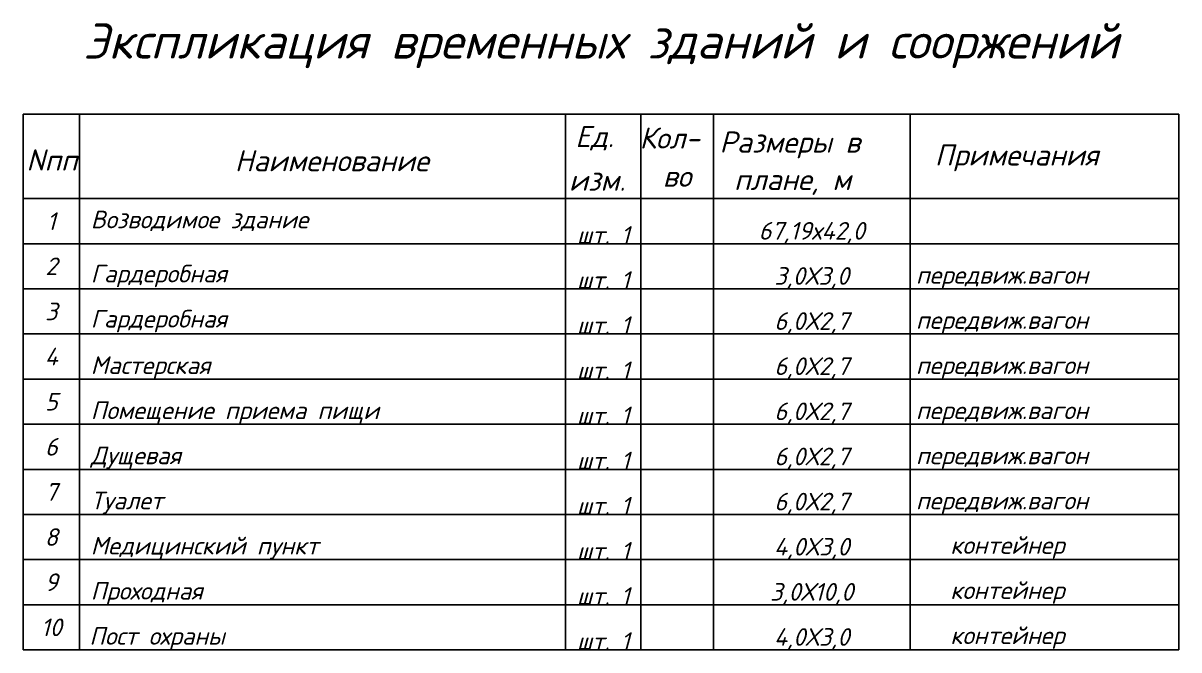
# Model space of a CAD drawing. Header units: millimetres. Extents: x -152693 to 518302, y -31658 to 793547.
# Drawn here: x 435090 to 451476, y -2419 to 6470 of the extents above; entities that cross this region are included whole.
import ezdxf

# ---------------------------------------------------------------- set-up
doc = ezdxf.new("R2010")
doc.units = ezdxf.units.MM
doc.linetypes.add('K5LT_BASIC', pattern=[0])
doc.linetypes.add('K5LT_THIN', pattern=[0])
doc.layers.add('Системный слой', color=7, linetype='Continuous')
doc.styles.add('стиль4', font='isocpeui.ttf', dxfattribs={"height": 2.5})

msp = doc.modelspace()

# ---------------------------------------------------------------- linework, layer by layer
at = {"layer": 'Системный слой', "color": 7, "linetype": 'K5LT_BASIC', "lineweight": 25}
for p, q in [((435090.0889, 5180.86883), (451475.6889, 5180.86883)), ((435090.0889, 5180.86883), (435090.0889, -2419.13117)), ((435890.0889, 5180.86883), (435890.0889, 3980.86883)), ((442781.85388, 5180.86883), (442781.85388, 3980.86883)), ((443848.05172, 5180.86883), (443848.05172, 3980.86883)), ((444876.35772, 5180.86883), (444876.35772, 3980.86883)), ((447664.78313, 5180.86883), (447664.78313, 3980.86883)), ((451475.6889, 5180.86883), (451475.6889, -2419.13117)), ((435090.0889, 3980.86883), (451475.6889, 3980.86883)), ((435890.0889, 3980.86883), (435890.0889, 3340.86883)), ((442781.85388, 3980.86883), (442781.85388, 3340.86883)), ((443848.05172, 3980.86883), (443848.05172, -2419.13117)), ((444876.35772, 3980.86883), (444876.35772, 3340.86883)), ((447664.78313, 3980.86883), (447664.78313, 3340.86883)), ((435890.0889, 3340.86883), (435890.0889, 2700.86883)), ((442781.85388, 3340.86883), (442781.85388, -2419.13117)), ((444876.35772, 3340.86883), (444876.35772, 2700.86883)), ((447664.78313, 3340.86883), (447664.78313, 2700.86883)), ((435890.0889, 2700.86883), (435890.0889, 2060.86883)), ((444876.35772, 2700.86883), (444876.35772, 2060.86883)), ((447664.78313, 2700.86883), (447664.78313, 2060.86883)), ((435890.0889, 2060.86883), (435890.0889, 1420.86883)), ((444876.35772, 2060.86883), (444876.35772, 1420.86883)), ((447664.78313, 2060.86883), (447664.78313, 1420.86883)), ((435890.0889, 1420.86883), (435890.0889, 780.86883)), ((444876.35772, 1420.86883), (444876.35772, 780.86883)), ((447664.78313, 1420.86883), (447664.78313, 780.86883)), ((435890.0889, 780.86883), (435890.0889, 140.86883)), ((444876.35772, 780.86883), (444876.35772, 140.86883)), ((447664.78313, 780.86883), (447664.78313, 140.86883)), ((435890.0889, 140.86883), (435890.0889, -499.13117)), ((444876.35772, 140.86883), (444876.35772, -499.13117)), ((447664.78313, 140.86883), (447664.78313, -499.13117)), ((435890.0889, -499.13117), (435890.0889, -1139.13117)), ((444876.35772, -499.13117), (444876.35772, -1139.13117)), ((447664.78313, -499.13117), (447664.78313, -1139.13117)), ((435890.0889, -1139.13117), (435890.0889, -2419.13117)), ((444876.35772, -1139.13117), (444876.35772, -2419.13117)), ((447664.78313, -1139.13117), (447664.78313, -2419.13117)), ((435090.0889, -2419.13117), (451475.6889, -2419.13117))]:
    msp.add_line(p, q, dxfattribs=at)
at = {"layer": 'Системный слой', "color": 150, "linetype": 'K5LT_THIN', "lineweight": 25}
for p, q in [((435090.0889, 3340.86883), (451475.6889, 3340.86883)), ((435090.0889, 2700.86883), (451475.6889, 2700.86883)), ((435090.0889, 2060.86883), (451475.6889, 2060.86883)), ((435090.0889, 1420.86883), (451475.6889, 1420.86883)), ((435090.0889, 780.86883), (451475.6889, 780.86883)), ((435090.0889, 140.86883), (451475.6889, 140.86883)), ((435090.0889, -499.13117), (442876.35772, -499.13117)), ((442876.35772, -499.13117), (451475.6889, -499.13117)), ((435090.0889, -1139.13117), (451475.6889, -1139.13117)), ((435090.0889, -1779.13117), (451475.6889, -1779.13117))]:
    msp.add_line(p, q, dxfattribs=at)

# ---------------------------------------------------------------- texts
at = {"layer": 'Системный слой', "lineweight": 25, "style": 'стиль4'}
for s, insert, char_height, width, attachment_point in [('{\\C7;Экспликация временных зданий и сооржений}', (443282.8889, 5830.86883), 500, 16385.6, 8), ('{\\C7;Ед.}', (442917.27052, 4663.63547), 300, 705.5555725, 7), ('{\\C7;Кол-}', (443829.88636, 4689.97496), 300, 705.5555725, 7), ('{\\C7;Размеры в}', (444962.37735, 4551.63547), 300, 14236.828614, 7), ('{\\C7;Примечания}', (448014.14272, 4368.50837), 300, 3181.3336182, 7), ('{\\C7;Nпп}', (435136.41123, 4378.20296), 300, 943.1404622, 7), ('{\\C7;Наименование}', (438090.0889, 4368.48073), 300, 705.5555725, 7), ('{\\C7;изм.}', (442827.17408, 4092.77045), 300, 945.8127848, 7), ('{\\C7;во}', (444158.35461, 4148.47643), 300, 705.5555725, 7), ('{\\C7;плане, м}', (445168.75248, 4032.77045), 300, 14236.828614, 7), ('{\\C7;1}', (435490.0889, 3660.86883), 250, 800, 5), ('{\\C7; Возводимое здание}', (435890.0889, 3664.76847), 250, 6862.0356097, 4), ('{\\C7;67,19х42,0}', (446270.57043, 3340.86883), 250, 2788.4254117, 8), ('{\\C7; шт. 1}', (442781.85388, 3340.86883), 250, 2094.5038438, 7), ('{\\C7;2}', (435490.0889, 3020.86883), 250, 800, 5), ('\\pt45;{\\C7; Гардеробная}', (435890.0889, 2724.45875), 250, 3578.7780762, 7), ('{\\C7; шт. 1}', (442781.85388, 2700.86883), 250, 2094.5038438, 7), ('\\pt18.33;{\\C7;3,0Х3,0}', (446270.57043, 2700.86883), 250, 2788.4254117, 8), ('{\\C7;передвиж.вагон}', (447748.06028, 2706.20296), 250, 3727.6286261, 7), ('{\\C7;3}', (435490.0889, 2380.86883), 250, 800, 5), ('{\\C7; Гардеробная}', (435890.0889, 2084.4589), 250, 3578.7780762, 7), ('{\\C7; шт. 1}', (442781.85388, 2060.86883), 250, 2094.5038438, 7), ('{\\C7;6,0Х2,7}', (446270.57043, 2060.86883), 250, 2788.4254117, 8), ('{\\C7;передвиж.вагон}', (447748.06028, 2066.20296), 250, 3727.6286261, 7), ('{\\C7;4}', (435490.0889, 1740.86883), 250, 800, 5), ('\\pt60;{\\C7; Мастерская}', (435890.0889, 1426.20312), 250, 6856.4879609, 7), ('{\\C7; шт. 1}', (442781.85388, 1420.86883), 250, 2094.5038438, 7), ('{\\C7;6,0Х2,7}', (446270.57043, 1420.86883), 250, 2788.4254117, 8), ('{\\C7;передвиж.вагон}', (447748.06028, 1426.20296), 250, 3727.6286261, 7), ('{\\C7;5}', (435490.0889, 1100.86883), 250, 800, 5), ('{\\C7; Помещение приема пищи }', (435890.0889, 786.20312), 250, 6742.5716898, 7), ('{\\C7; шт. 1}', (442781.85388, 780.86883), 250, 2094.5038438, 7), ('{\\C7;6,0Х2,7}', (446270.57043, 780.86883), 250, 2788.4254117, 8), ('{\\C7;передвиж.вагон}', (447748.06028, 786.20296), 250, 3727.6286261, 7), ('{\\C7;6}', (435490.0889, 460.86883), 250, 800, 5), ('{\\C7; Дущевая}', (435890.0889, 146.20312), 250, 3024.6800111, 7), ('{\\C7; шт. 1}', (442781.85388, 140.86883), 250, 2094.5038438, 7), ('{\\C7;6,0Х2,7}', (446270.57043, 140.86883), 250, 2788.4254117, 8), ('{\\C7;передвиж.вагон}', (447748.06028, 146.20296), 250, 3727.6286261, 7), ('{\\C7;7}', (435490.0889, -179.13117), 250, 800, 5), ('{\\C7; Туалет}', (435890.0889, -493.79719), 250, 3269.9851473, 7), ('{\\C7; шт. 1}', (442781.85388, -499.13117), 250, 2094.5038438, 7), ('{\\C7;6,0Х2,7}', (446270.57043, -499.13117), 250, 2788.4254117, 8), ('{\\C7;передвиж.вагон}', (447748.06028, -493.79704), 250, 3727.6286261, 7), ('{\\C7;8}', (435490.0889, -819.13117), 250, 800, 5), ('{\\C7; Медицинский пункт}', (435890.0889, -1133.79719), 250, 6822.8852003, 7), ('{\\C7;контейнер}', (448234.90899, -1125.29272), 250, 2913.2224528, 7), ('{\\C7; шт. 1}', (442781.85388, -1139.13117), 250, 2094.5038438, 7), ('{\\C7;4,0Х3,0}', (446270.57043, -1139.13117), 250, 2788.4254117, 8), ('{\\C7;9}', (435490.0889, -1459.13117), 250, 800, 5), ('{\\C7; Проходная}', (435890.0889, -1773.79719), 250, 3658.0713918, 7), ('{\\C7;3,0Х10,0}', (446270.57043, -1779.13117), 250, 2788.4254117, 8), ('{\\C7;контейнер}', (448234.90899, -1765.29272), 250, 2913.2224528, 7), ('{\\C7; шт. 1}', (442781.85388, -1779.13117), 250, 2094.5038438, 7), ('{\\C7;10}', (435490.0889, -2099.13117), 250, 800, 5), ('{\\C7;Пост охраны}', (436028.86357, -2413.79719), 250, 6822.8852003, 7), ('{\\C7;4,0Х3,0}', (446270.57043, -2419.13117), 250, 2788.4254117, 8), ('{\\C7;контейнер}', (448234.90899, -2405.29272), 250, 2913.2224528, 7), ('{\\C7; шт. 1}', (442781.85388, -2419.13117), 250, 2094.5038438, 7)]:
    msp.add_mtext(s, dxfattribs=dict(at, insert=insert, char_height=char_height, width=width, attachment_point=attachment_point))

doc.saveas('drawing.dxf')
